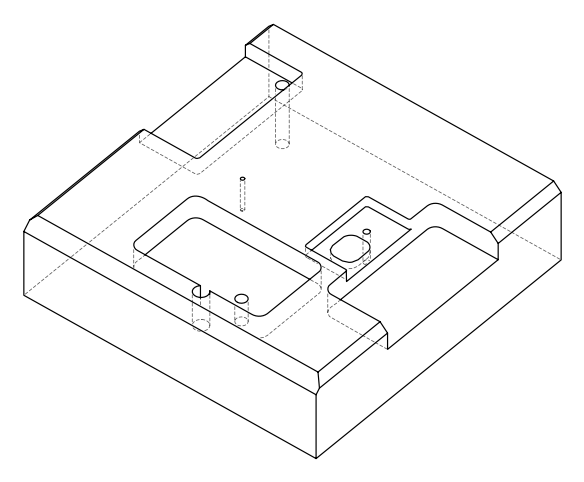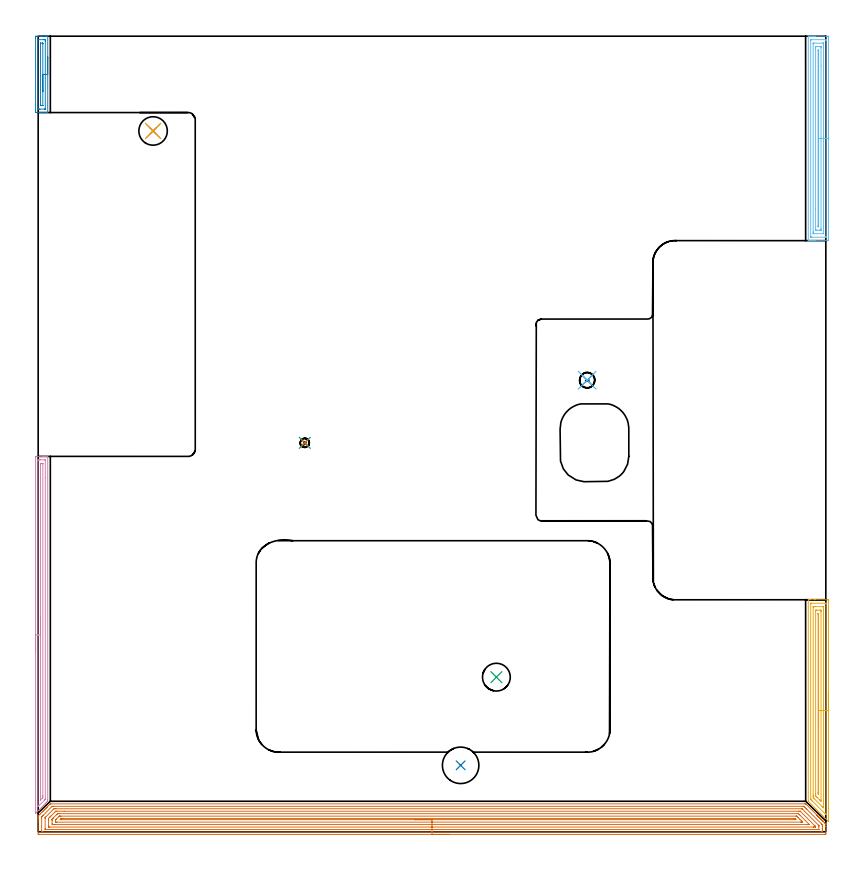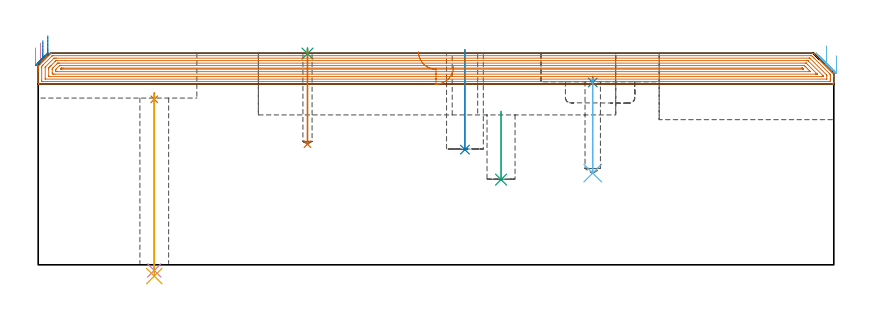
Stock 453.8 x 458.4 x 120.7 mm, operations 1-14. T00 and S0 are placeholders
(PLAN: 19 operations, 12 tool changes, 504.2 min)
(1 SPOT_DRILL | STEP1HOLE | NXT0321_9005460120000 | 0.04 min | 2810 mm3)
(2 SPOT_DRILL_1 | STEP1POCKET | NXT0321_9005460120000 | 0.03 min | 1722 mm3)
(3 SPOT_DRILL_2 | STEP1POCKET_1 | NXT0321_9005460120000 | 0.03 min | 73 mm3)
(4 DRILL_THROUGH_HOLE_INTO_CENTER | STEP1HOLE | NXT0301_065 | 0.41 min | 6511 mm3)
(5 DRILL_TO_ENLARGE_THROUGH_HOLE | STEP1HOLE | UGT0301_288 | 0.42 min | 16076 mm3)
(6 DRILL_BLIND_HOLE_INTO_CENTER | STEP1POCKET | UGT0301_204 | 0.22 min | 3050 mm3)
(7 DRILL_BLIND_HOLE_INTO_CENTER_1 | STEP1POCKET_1 | UGT0301_448 | 0.22 min | 1103 mm3)
(8 INDEXABLE_INSERT_DRILL_BLIND_HOLE_FROM_SOLID | STEP1POCKET_2 | NXT0302_013 | 0.23 min | 18936 mm3)
(9 INDEXABLE_INSERT_DRILL_BLIND_HOLE_FROM_SOLID_1 | STEP1POCKET_3 | NXT0302_003 | 0.16 min | 14423 mm3)
(10 AREA_MILL | FG_CHAMFER_SURFACE | UGT0205_001 | 5.05 min | 5256 mm3)
(11 AREA_MILL_1 | FG_CHAMFER_SURFACE_1 | UGT0205_001 | 5.05 min | 9348 mm3)
(12 AREA_MILL_2 | FG_CHAMFER_SURFACE_2 | UGT0205_001 | 4.89 min | 8358 mm3)
(13 AREA_MILL_3 | FG_CHAMFER_SURFACE_3 | UGT0205_001 | 25.34 min | 69218 mm3)
(14 AREA_MILL_4 | FG_CHAMFER_SURFACE_4 | UGT0205_001 | 1.24 min | 1178 mm3)
(15 MILL_OPEN_POCKET | POCKET_OPEN | NXT0201_008 | Follow Part, ap 1.5, ae 75% | 243.62 min | 459852 mm3)
(16 MILL_RECTANGULAR_POCKET | POCKET_RECTANGULAR_STRAIGHT | UGT0201_094 | Follow Part, ap 5, ae 75% | 26.65 min | 860700 mm3)
(17 MILL_RECTANGULAR_POCKET_1 | POCKET_RECTANGULAR_STRAIGHT_1 | NXT0201_007 | Follow Part, ap 6.25, ae 75% | 0.81 min | 19226 mm3)
(18 MILL_SLOT | SLOT_PARTIAL_RECTANGULAR | UGT0201_094 | Follow Part, ap 5, ae 75% | 26.92 min | 443702 mm3)
(19 MILL_SLOT_1 | SLOT_PARTIAL_RECTANGULAR_1 | NXT0201_009 | Follow Part, ap 2, ae 75% | 162.91 min | 453053 mm3)
(TOOL NXT0321_9005460120000 | NC Spot Drill, 142deg, 12mm, Carbide, Uncoated | D12 PA142 FL30 Z2)
(TOOL NXT0301_065 | Carbide Drill 9.4mm [860.1-0940-075A1-MM 2214] | D9.4 PA140 FL98 Z2)
(TOOL UGT0301_288 | Twist Drill 16.4 mm | D16.4 PA118 FL125 Z2)
(TOOL UGT0301_204 | Twist Drill 8.8 mm | D8.8 PA118 FL80 Z2)
(TOOL UGT0301_448 | Carbide Drill 5.3 mm | D5.3 PA118 FL52 Z2)
(TOOL NXT0302_013 | Index. Insert Drill 21mm [880-D2100L25-05] | D21 PA176 FL105 Z2)
(TOOL NXT0302_003 | Index. Insert Drill 16mm [880-D1600L20-05] | D16 PA176 FL80 Z2)
(TOOL UGT0205_001 | Chamfer Mill 20 x 3 x 45 deg. | D20 FL50 Z2)
(TOOL NXT0201_008 | ENDMILL 6mm [2P460-0600-NA 1630] | D6 FL26 Z6)
(TOOL UGT0201_094 | End mill 20 mm | D20 FL38 Z4)
(TOOL NXT0201_007 | ENDMILL 25mm [R216.25-25050GCK54P 1620] | D25 R3 FL54 Z5)
(TOOL NXT0201_009 | ENDMILL 8mm [2P460-0800-NA 1630] | D8 FL26 Z6)
(OP 1 SPOT_DRILL)
G17 G21 G94 G90
T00 M6
G54
G17 G0 G90 X66.2 Y403.8 S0 M3
G43 Z130.7 H0
G94 G81 G98 Z94.394 F250. R98.1
G80
M5
M2
(OP 2 SPOT_DRILL_1)
G17 G21 G94 G90
T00 M6
G54
G17 G0 G90 X316.3 Y260.2 S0 M3
G43 Z130.7 H0
G94 G81 G98 Z104.021 F250. R107.4
G80
M5
M2
(OP 3 SPOT_DRILL_2)
G17 G21 G94 G90
T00 M6
G54
G17 G0 G90 X153.6 Y224.1 S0 M3
G43 Z130.7 H0
G94 G81 G98 Z120.472 F250. R123.7
G80
M5
M2
(OP 4 DRILL_THROUGH_HOLE_INTO_CENTER)
G17 G21 G94 G90
T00 M6
G54
G17 G0 G90 X66.2 Y403.8 S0 M3
G43 Z130.7 H1
G94 G73 G98 Z-3.211 F250. Q8.937 R97.1
G80
M5
M2
(OP 5 DRILL_TO_ENLARGE_THROUGH_HOLE)
G17 G21 G94 G90
T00 M6
G54
G17 G0 G90 X66.2 Y403.8 S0 M3
G43 Z130.7 H0
G94 G73 G98 Z-6.427 F250. Q14.504 R97.1
G80
M5
M2
(OP 6 DRILL_BLIND_HOLE_INTO_CENTER)
G17 G21 G94 G90
T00 M6
G54
G17 G0 G90 X316.3 Y260.2 S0 M3
G43 Z130.7 H0
G94 G81 G98 Z52.3 F250. R106.4
G80
M5
M2
(OP 7 DRILL_BLIND_HOLE_INTO_CENTER_1)
G17 G21 G94 G90
T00 M6
G54
G17 G0 G90 X153.6 Y224.1 S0 M3
G43 Z130.7 H0
G94 G81 G98 Z68.8 F250. R122.7
G80
M5
M2
(OP 8 INDEXABLE_INSERT_DRILL_BLIND_HOLE_FROM_SOLID)
G17 G21 G94 G90
T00 M6
G54
G17 G0 G90 X243.4 Y38.3 S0 M3
G43 Z130.7 H1
G94 G81 G98 Z65.7 F250. R122.7
G80
M5
M2
(OP 9 INDEXABLE_INSERT_DRILL_BLIND_HOLE_FROM_SOLID_1)
G17 G21 G94 G90
T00 M6
G54
G17 G0 G90 X264. Y89.1 S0 M3
G43 Z130.7 H1
G94 G81 G98 Z48.6 F250. R87.5
G80
M5
M2
(OP 10 AREA_MILL)
G17 G21 G94 G90
T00 M6
G54
G17 G0 G90 X-1.5 Y103.45 S1061 M3
G43 Z130.7 H0
Z123.7
G94 G1 Y103.488 Z122.828 F250.
Y103.602 Z121.964
Y103.791 Z121.112
Y104.053 Z120.28
Y104.387 Z119.474
Y104.79 Z118.7
Y105.258 Z117.964
Y105.79 Z117.272
Y106.379 Z116.629
Y107.022 Z116.04
Y107.714 Z115.509
Y108.45 Z115.04
Y109.224 Z114.637
Y110.03 Z114.303
Y110.862 Z114.041
Y111.714 Z113.852
Y112.578 Z113.738
Y113.45 Z113.7
X-1.499 Y215.688 Z113.701
X-1.496 Y216.113 Z113.702
X-1.492 Y216.29 Z113.705
X-1.078 Y216.3 Z114.119
X2.44 Z117.634
X2.993 Z118.19
X3.319 Z118.515
X3.873 Z119.069
X4.198 Z119.393
X5.188 Z120.387
X5.494 Y216.29 Z120.693
X5.5 Y216.134 Z120.7
Y18.355
X5.495 Y17.595 Z120.69
X5.363 Y17.462 Z120.561
X5.226 Y17.325 Z120.424
X5.078 Y17.175 Z120.273
X4.917 Y17.016 Z120.115
X4.801 Y16.9 Z119.999
X4.638 Y16.735 Z119.833
X4.47 Y16.569 Z119.668
X4.198 Y16.297 Z119.396
X4.025 Y16.123 Z119.221
X3.463 Y15.562 Z118.662
X3.132 Y15.23 Z118.328
X2.526 Y14.626 Z117.726
X1.853 Y13.953 Z117.052
X0.452 Y12.551 Z115.651
X-0.588 Y11.512 Z114.611
X-0.785 Y11.314 Z114.413
X-0.887 Y11.212 Z114.311
X-1.335 Y10.765 Z113.865
X-1.493 Y10.619 Z113.706
X-1.5 Y10.783 Z113.7
Y113.45
X-0.086 Z115.114
X-0.085 Y213.787 Z115.115
X-0.084 Y213.902 Z115.116
X-0.079 Y214.282 Z115.121
X0.295 Y214.295 Z115.495
X0.681 Y214.298 Z115.881
X1.169 Y214.3 Z116.369
X4.002 Y214.299 Z119.202
X4.032 Y214.297 Z119.232
X4.063 Y214.291 Z119.263
X4.079 Y214.286 Z119.279
X4.08 Y214.263 Z119.28
X4.085 Y214.018 Z119.285
X4.086 Y204.083 Z119.286
X4.085 Y19.248 Z119.285
X4.081 Y18.859 Z119.281
X4.079 Y18.666 Z119.279
X4.069 Y18.63 Z119.269
X4.047 Y18.604 Z119.247
X4.002 Y18.555 Z119.202
X3.805 Y18.355 Z119.005
X0.099 Y14.649 Z115.299
X0.015 Y14.567 Z115.215
X-0.067 Y14.491 Z115.133
X-0.078 Y14.482 Z115.122
X-0.08 Y14.531 Z115.12
X-0.084 Y14.668 Z115.116
X-0.085 Y14.783 Z115.115
X-0.086 Y15.307 Z115.114
Y113.45
X1.328 Z116.528
X1.329 Y211.459 Z116.529
X1.331 Y212.117 Z116.531
X1.333 Y212.234 Z116.533
X1.335 Y212.284 Z116.535
X1.387 Y212.292 Z116.587
X1.56 Y212.296 Z116.76
X2.26 Y212.299 Z117.46
X2.44 Y212.297 Z117.64
X2.62 Y212.292 Z117.82
X2.665 Y212.29 Z117.865
X2.667 Y212.257 Z117.867
X2.67 Y212.195 Z117.87
X2.671 Y212.117 Z117.871
Y211.881
Y20.799
X2.67 Y20.141 Z117.87
X2.668 Y19.909 Z117.868
X2.664 Y19.676 Z117.864
X2.44 Y19.442 Z117.64
X2.345 Y19.345 Z117.545
X1.355 Y18.355 Z116.555
X1.344 Y18.349 Z116.544
X1.335 Y18.347 Z116.535
X1.333 Y18.355 Z116.533
X1.331 Y18.374 Z116.531
X1.329 Y18.59 Z116.529
X1.328 Y113.45 Z116.528
Y114.322 Z116.567
Y115.186 Z116.68
Y116.038 Z116.869
Y116.87 Z117.132
Y117.676 Z117.465
Y118.45 Z117.868
Y119.186 Z118.337
Y119.878 Z118.868
Y120.521 Z119.457
Y121.11 Z120.101
Y121.642 Z120.793
Y122.11 Z121.528
Y122.513 Z122.302
Y122.847 Z123.108
Y123.109 Z123.94
Y123.298 Z124.792
Y123.412 Z125.657
Y123.45 Z126.528
G0 Z130.7
M5
M2
(OP 11 AREA_MILL_1)
G17 G21 G94 G90
T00 M6
G54
G17 G0 G90 X455.3 Y79.85 S1061 M3
G43 Z130.7 H0
Z119.1
G94 G1 Y79.812 Z118.228 F250.
Y79.698 Z117.364
Y79.509 Z116.512
Y79.247 Z115.68
Y78.913 Z114.874
Y78.51 Z114.1
Y78.041 Z113.364
Y77.51 Z112.672
Y76.921 Z112.029
Y76.278 Z111.44
Y75.586 Z110.908
Y74.85 Z110.44
Y74.076 Z110.037
Y73.27 Z109.703
Y72.438 Z109.441
Y71.586 Z109.252
Y70.722 Z109.138
Y69.85 Z109.1
Y6.534
X455.299 Y6.14 Z109.101
X455.298 Y6.115
X455.292 Y6.019 Z109.106
X455.249 Y6.057 Z109.149
X455.16 Y6.14 Z109.238
X443.895 Y17.405 Z120.505
X443.716 Y17.588 Z120.678
X443.704 Y17.605 Z120.689
X443.7 Y17.723 Z120.7
Y133.56
X443.703 Y133.69 Z120.688
X443.715 Y133.692 Z120.676
X444.01 Y133.7 Z120.389
X444.521 Z119.878
X445.078 Z119.317
X447.125 Z117.272
X447.731 Z116.663
X454.807 Z109.59
X455.113 Y133.697 Z109.284
X455.292 Y133.69 Z109.105
X455.299 Y133.509 Z109.099
X455.3 Y133.114 Z109.1
Y69.85
X453.886 Z110.514
Y10.15
X453.884 Y9.972 Z110.516
X453.881 Y9.886 Z110.519
X453.88 Y9.882 Z110.52
X453.867 Y9.889 Z110.533
X453.84 Y9.912 Z110.56
X453.779 Y9.971 Z110.621
X453.6 Y10.15 Z110.8
X445.962 Y17.788 Z118.438
X445.583 Y18.169 Z118.817
X445.197 Y18.565 Z119.203
X445.121 Y18.655 Z119.279
X445.118 Y18.704 Z119.282
X445.116 Y18.81 Z119.284
X445.114 Y19.024 Z119.286
Y131.332
X445.116 Y131.546 Z119.284
X445.118 Y131.652 Z119.282
X445.121 Y131.674 Z119.279
X445.131 Y131.69 Z119.269
X445.232 Y131.693 Z119.168
X445.598 Y131.699 Z118.802
X453.558 Z110.842
X453.77 Y131.694 Z110.63
X453.857 Y131.69 Z110.543
X453.879 Y131.68 Z110.521
X453.882 Y131.642 Z110.518
X453.884 Y131.551 Z110.516
X453.886 Y131.369 Z110.514
Y69.85
X452.472 Z111.928
X452.471 Y14.285 Z111.929
X452.468 Y13.964 Z111.932
X452.465 Y13.767 Z111.935
X452.342 Y13.869 Z112.058
X452.153 Y14.052 Z112.247
X451.594 Y14.605 Z112.806
X447.139 Y19.06 Z117.261
X446.847 Y19.357 Z117.553
X446.555 Y19.656 Z117.845
X446.536 Y19.951 Z117.864
X446.531 Y20.269 Z117.869
X446.529 Y20.842 Z117.871
Y21.163
Y129.55
X446.53 Y129.63 Z117.87
X446.532 Y129.669 Z117.868
X446.534 Y129.683 Z117.866
X446.551 Y129.69 Z117.849
X446.7 Y129.698 Z117.7
X446.847 Y129.699 Z117.553
X447.582 Y129.7 Z116.818
X452.153 Y129.699 Z112.247
X452.302 Y129.697 Z112.098
X452.401 Y129.692 Z111.999
X452.465 Y129.686 Z111.935
X452.467 Y129.656 Z111.933
X452.469 Y129.55 Z111.931
X452.471 Y129.23 Z111.929
X452.472 Y69.85 Z111.928
X451.057 Z113.343
Y18.383
X451.051 Y17.61 Z113.349
X450.979 Y17.678 Z113.421
X450.813 Y17.839 Z113.587
X450.479 Y18.169 Z113.921
X450.384 Y18.264 Z114.016
X448.697 Y19.951 Z115.703
X448.616 Y20.033 Z115.784
X448.213 Y20.438 Z116.187
X448.012 Y20.644 Z116.388
X447.964 Y20.697 Z116.436
X447.949 Y20.721 Z116.451
X447.947 Y20.746 Z116.453
X447.945 Y20.842 Z116.455
X447.943 Y21.52 Z116.457
Y21.733
Y126.877
X447.947 Y127.55 Z116.453
X447.95 Y127.65 Z116.45
X447.957 Y127.69 Z116.443
X448.003 Y127.692 Z116.397
X448.207 Y127.696 Z116.193
X448.616 Y127.7 Z115.784
X448.683 Z115.717
X450.452 Z113.948
X450.814 Y127.698 Z113.586
X450.994 Y127.695 Z113.406
X451.038 Y127.69 Z113.362
X451.051 Y127.687 Z113.349
X451.053 Y127.673 Z113.347
X451.055 Y127.614 Z113.345
X451.057 Y127.09 Z113.343
Y126.877
Y69.85
X449.643 Z114.757
Y22.481
X449.639 Y21.733 Z114.761
X449.637 Y21.596 Z114.763
X449.628 Y21.482 Z114.772
X449.5 Y21.606 Z114.9
X449.372 Y21.733 Z115.028
X449.364 Y21.871 Z115.036
X449.358 Y22.625 Z115.042
X449.357 Y22.768 Z115.043
Y125.239
X449.358 Y125.383 Z115.042
X449.364 Y125.671 Z115.036
X449.366 Y125.692 Z115.034
X449.37 Y125.695 Z115.03
X449.387 Y125.698 Z115.013
X449.425 Y125.699 Z114.975
X449.5 Y125.698 Z114.9
X449.586 Y125.694 Z114.814
X449.632 Y125.69 Z114.768
X449.636 Y125.527 Z114.764
X449.641 Y125.239 Z114.759
X449.643 Y125.095 Z114.757
Y124.951
Y69.85
Y68.978 Z114.795
Y68.113 Z114.909
Y67.262 Z115.098
Y66.43 Z115.36
Y65.624 Z115.694
Y64.85 Z116.097
Y64.114 Z116.565
Y63.422 Z117.096
Y62.779 Z117.686
Y62.189 Z118.329
Y61.658 Z119.021
Y61.19 Z119.757
Y60.787 Z120.531
Y60.453 Z121.337
Y60.191 Z122.169
Y60.002 Z123.02
Y59.888 Z123.885
Y59.85 Z124.757
G0 Z130.7
M5
M2
(OP 12 AREA_MILL_2)
G17 G21 G94 G90
T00 M6
G54
G17 G0 G90 X455.3 Y409.5 S1061 M3
G43 Z130.7 H0
Z119.1
G94 G1 Y409.462 Z118.228 F250.
Y409.348 Z117.364
Y409.159 Z116.512
Y408.897 Z115.68
Y408.563 Z114.874
Y408.16 Z114.1
Y407.692 Z113.364
Y407.16 Z112.672
Y406.571 Z112.029
Y405.928 Z111.44
Y405.236 Z110.909
Y404.5 Z110.44
Y403.726 Z110.037
Y402.92 Z109.703
Y402.088 Z109.441
Y401.237 Z109.252
Y400.372 Z109.138
Y399.5 Z109.1
Y341.177
X455.295 Y340.779 Z109.102
X455.291 Y340.61 Z109.106
X455.118 Y340.6 Z109.279
X447.731 Z116.663
X447.109 Z117.289
X446.847 Z117.55
X446.224 Z118.173
X445.962 Z118.434
X445.438 Z118.961
X444.717 Z119.682
X443.992 Z120.407
X443.714 Y340.607 Z120.677
X443.703 Y340.609 Z120.688
X443.7 Y340.732 Z120.7
Y458.268
X443.703 Y458.392 Z120.688
X443.715 Y458.4 Z120.676
X443.992 Z120.407
X444.717 Z119.682
X445.438 Z118.961
X445.962 Z118.434
X446.224 Z118.173
X446.847 Z117.55
X447.109 Z117.289
X447.731 Z116.663
X454.234 Z110.163
X454.807 Y458.396 Z109.59
X455.291 Y458.392 Z109.106
X455.294 Y458.314 Z109.103
X455.299 Y457.823 Z109.101
X455.3 Y457.326 Z109.1
Y399.5
X453.886 Z110.514
Y342.958
X453.883 Y342.745 Z110.517
X453.881 Y342.639 Z110.519
X453.88 Y342.619 Z110.52
X453.849 Y342.61 Z110.551
X453.749 Y342.607 Z110.651
X453.392 Y342.601 Z111.008
X445.433 Z118.967
X445.228 Y342.605 Z119.172
X445.148 Y342.61 Z119.252
X445.121 Y342.613 Z119.279
X445.119 Y342.65 Z119.281
X445.116 Y342.74 Z119.284
X445.114 Y342.921 Z119.286
Y342.958
Y456.042
X445.116 Y456.255 Z119.284
X445.119 Y456.361 Z119.281
X445.12 Y456.381 Z119.28
X445.151 Y456.39 Z119.249
X445.251 Y456.393 Z119.149
X445.608 Y456.399 Z118.792
X453.567 Z110.833
X453.772 Y456.395 Z110.628
X453.852 Y456.39 Z110.548
X453.879 Y456.387 Z110.521
X453.881 Y456.35 Z110.519
X453.884 Y456.26 Z110.516
X453.886 Y456.079 Z110.514
Y456.042
Y399.5
X452.472 Z111.928
X452.471 Y344.739 Z111.929
X452.469 Y344.659 Z111.931
X452.466 Y344.621 Z111.934
X452.463 Y344.61 Z111.937
X452.429 Y344.607 Z111.971
X452.29 Y344.601 Z112.11
X446.847 Y344.6 Z117.553
X446.709 Y344.601 Z117.691
X446.617 Y344.605 Z117.783
X446.545 Y344.61 Z117.855
X446.535 Y344.62 Z117.865
X446.533 Y344.633 Z117.867
X446.53 Y344.739 Z117.87
X446.529 Y345.059 Z117.871
X446.528 Y345.629 Z117.872
X446.529 Y454.261 Z117.871
X446.531 Y454.341 Z117.869
X446.534 Y454.379 Z117.866
X446.536 Y454.39 Z117.864
X446.571 Y454.393 Z117.829
X446.709 Y454.399 Z117.691
X452.153 Y454.4 Z112.247
X452.291 Y454.399 Z112.109
X452.383 Y454.396 Z112.017
X452.455 Y454.39 Z111.945
X452.465 Y454.38 Z111.935
X452.467 Y454.367 Z111.933
X452.47 Y454.261 Z111.93
X452.471 Y453.941 Z111.929
Y453.371
X452.472 Y399.5 Z111.928
X451.057 Z113.343
Y347.41
X451.055 Y346.735 Z113.345
X451.052 Y346.637 Z113.348
X451.051 Y346.615 Z113.349
X451.037 Y346.61 Z113.363
X450.988 Y346.606 Z113.412
X450.787 Y346.602 Z113.613
X450.384 Y346.6 Z114.016
X450.305 Z114.095
X448.616 Z115.784
X448.535 Z115.865
X448.187 Y346.606 Z116.213
X448.014 Y346.61 Z116.386
X447.949 Y346.624 Z116.451
X447.948 Y346.678 Z116.452
X447.944 Y347.196 Z116.456
X447.943 Y358.771 Z116.457
Y451.59
X447.945 Y452.265 Z116.455
X447.948 Y452.363 Z116.452
X447.949 Y452.385 Z116.451
X447.963 Y452.39 Z116.437
X448.012 Y452.394 Z116.388
X448.213 Y452.398 Z116.187
X448.616 Y452.4 Z115.784
X448.695 Z115.705
X450.384 Z114.016
X450.465 Z113.935
X450.813 Y452.394 Z113.587
X450.986 Y452.39 Z113.414
X451.051 Y452.376 Z113.349
X451.052 Y452.322 Z113.348
X451.056 Y451.804 Z113.344
X451.057 Y441.273 Z113.343
Y399.5
X449.643 Z114.757
Y349.047
X449.641 Y348.903 Z114.759
X449.636 Y348.624 Z114.764
X449.5 Y348.61 Z114.9
X449.416 Y348.608 Z114.984
X449.371 Y348.609 Z115.029
X449.364 Y348.759 Z115.036
X449.359 Y349.047 Z115.041
X449.357 Y349.191 Z115.043
Y449.953
X449.359 Y450.097 Z115.041
X449.364 Y450.376 Z115.036
X449.5 Y450.39 Z114.9
X449.584 Y450.393 Z114.816
X449.629 Y450.391 Z114.771
X449.636 Y450.241 Z114.764
X449.641 Y449.953 Z114.759
X449.643 Y449.809 Z114.757
Y399.5
Y398.628 Z114.795
Y397.764 Z114.909
Y396.912 Z115.098
Y396.08 Z115.36
Y395.274 Z115.694
Y394.5 Z116.097
Y393.764 Z116.565
Y393.072 Z117.096
Y392.429 Z117.686
Y391.84 Z118.329
Y391.309 Z119.021
Y390.84 Z119.757
Y390.437 Z120.531
Y390.103 Z121.337
Y389.841 Z122.169
Y389.652 Z123.02
Y389.538 Z123.885
Y389.5 Z124.757
G0 Z130.7
M5
M2
(OP 13 AREA_MILL_3)
G17 G21 G94 G90
T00 M6
G54
G17 G0 G90 X236.9 Y-1.5 S1061 M3
G43 Z130.7 H0
Z113.1
G94 G1 X236.862 Z112.228 F250.
X236.748 Z111.364
X236.559 Z110.512
X236.297 Z109.68
X235.963 Z108.874
X235.56 Z108.1
X235.092 Z107.364
X234.56 Z106.672
X233.971 Z106.029
X233.328 Z105.44
X232.636 Z104.909
X231.9 Z104.44
X231.126 Z104.037
X230.32 Z103.703
X229.488 Z103.441
X228.637 Z103.252
X227.772 Z103.138
X226.9 Z103.1
X0.632
X0.176 Y-1.495 Z103.103
X0.01 Y-1.492 Z103.106
X0. Y-1.322 Z103.276
Y5.979 Z110.574
Y7.377 Z111.973
Y7.74 Z112.335
Y8.468 Z113.067
Y9.101 Z113.7
X1.079 Y10.18 Z114.779
X1.867 Y10.968 Z115.566
X1.973 Y11.075 Z115.672
X2.311 Y11.411 Z116.011
X2.52 Y11.621 Z116.22
X2.748 Y11.849 Z116.447
X2.868 Y11.97 Z116.566
X3.041 Y12.142 Z116.74
X3.315 Y12.416 Z117.014
X3.48 Y12.582 Z117.177
X3.642 Y12.743 Z117.341
X3.762 Y12.863 Z117.461
X3.92 Y13.022 Z117.617
X4.075 Y13.177 Z117.774
X4.209 Y13.31 Z117.908
X4.36 Y13.463 Z118.058
X4.509 Y13.61 Z118.208
X4.656 Y13.758 Z118.355
X4.801 Y13.903 Z118.498
X4.942 Y14.043 Z118.641
X5.104 Y14.205 Z118.803
X5.241 Y14.343 Z118.939
X6.562 Y15.664 Z120.26
X6.892 Y15.992 Z120.589
X6.998 Y16.094 Z120.691
X7.339 Y16.1 Z120.7
X441.542
X442.195 Y16.094 Z120.691
X442.41 Y15.89 Z120.49
X442.436 Y15.864 Z120.464
X442.637 Y15.664 Z120.262
X446.067 Y12.235 Z116.832
X448.507 Y9.794 Z114.39
X448.61 Y9.69 Z114.29
X448.696 Y9.604 Z114.203
X448.801 Y9.501 Z114.097
X448.899 Y9.401 Z114.001
X448.995 Y9.306 Z113.905
X449.094 Y9.207 Z113.803
X449.188 Y9.112 Z113.712
X449.293 Y9.008 Z113.607
X449.388 Y8.914 Z113.51
X449.477 Y8.823 Z113.423
X449.591 Y8.71 Z113.309
X449.681 Y8.621 Z113.217
X449.766 Y8.534 Z113.133
X449.889 Y8.411 Z113.011
X449.975 Y8.327 Z112.923
X450.055 Y8.245 Z112.844
X450.187 Y8.113 Z112.713
X450.268 Y8.034 Z112.63
X450.344 Y7.956 Z112.555
X450.485 Y7.815 Z112.414
X450.562 Y7.74 Z112.336
X450.633 Y7.667 Z112.266
X450.783 Y7.517 Z112.116
X450.855 Y7.447 Z112.043
X450.922 Y7.378 Z111.977
X451.081 Y7.219 Z111.818
X451.148 Y7.153 Z111.75
X451.211 Y7.089 Z111.688
X451.379 Y6.921 Z111.52
X451.442 Y6.86 Z111.456
X451.5 Y6.8 Z111.399
X451.678 Y6.623 Z111.222
X451.735 Y6.566 Z111.163
X451.789 Y6.511 Z111.11
X451.976 Y6.325 Z110.924
X452.029 Y6.273 Z110.87
X452.078 Y6.222 Z110.821
X452.274 Y6.027 Z110.626
X452.322 Y5.979 Z110.576
X452.367 Y5.934 Z110.532
X452.572 Y5.729 Z110.328
X453.202 Y5.099 Z109.697
X453.294 Y5.006 Z109.606
X453.466 Y4.834 Z109.434
X453.643 Y4.659 Z109.256
X453.764 Y4.533 Z109.131
X453.795 Y4.494 Z109.091
X453.799 Y4.439 Z109.036
X453.8 Y4.412 Z109.01
Y2.975 Z107.571
Y-0.805 Z103.791
X453.797 Y-1.064 Z103.533
X453.79 Y-1.491 Z103.105
X453.606 Y-1.495 Z103.103
X453.168 Y-1.5 Z103.1
X226.9
Y-0.086 Z104.514
X2.321 Y-0.085 Z104.515
X2.046 Y-0.08 Z104.52
X2.018 Y-0.079 Z104.521
X2.01 Y-0.063 Z104.537
X2.004 Y-0.027 Z104.573
X2.002 Y0.008 Z104.608
X2. Y0.231 Z104.831
Y0.697 Z105.297
X2.001 Y7.74 Z112.34
X2.003 Y8.152 Z112.752
X2.01 Y8.621 Z113.221
X2.2 Y8.838 Z113.438
X2.421 Y9.068 Z113.668
X2.637 Y9.287 Z113.887
X2.85 Y9.501 Z114.101
X7.787 Y14.437 Z119.037
X7.963 Y14.61 Z119.21
X8.014 Y14.656 Z119.256
X8.04 Y14.678 Z119.278
X8.085 Y14.68 Z119.28
X8.283 Y14.683 Z119.283
X8.681 Y14.685 Z119.285
X8.78 Y14.686 Z119.286
X440.647 Y14.685 Z119.285
X440.748 Y14.684 Z119.284
X441.139 Y14.679 Z119.279
X441.542 Y14.299 Z118.899
X441.945 Y13.903 Z118.503
X442.436 Y13.414 Z118.014
X442.828 Y13.022 Z117.622
X451.379 Y4.471 Z109.071
X451.629 Y4.219 Z108.819
X451.71 Y4.134 Z108.734
X451.77 Y4.068 Z108.668
X451.79 Y4.011 Z108.611
X451.797 Y3.808 Z108.408
X451.799 Y3.338 Z107.938
X451.8 Y2.924 Z107.524
Y1.578 Z106.178
Y1.164 Z105.764
X451.796 Y0.697 Z105.297
X451.791 Y0.292 Z104.892
X451.768 Y-0.079 Z104.521
X451.379 Y-0.084 Z104.516
X451.28 Y-0.085 Z104.515
X226.9 Y-0.086 Z104.514
Y1.328 Z105.928
X4.209 Y1.329 Z105.929
X4.125 Y1.33 Z105.93
X4.058 Y1.333 Z105.933
X4.021 Y1.335 Z105.935
X4.01 Y1.372 Z105.972
X4.005 Y1.578 Z106.178
X4.001 Y1.783 Z106.383
Y7.74 Z112.34
X4.002 Y7.945 Z112.545
X4.01 Y8.152 Z112.752
X4.013 Y8.202 Z112.802
X4.03 Y8.223 Z112.823
X4.076 Y8.273 Z112.873
X4.209 Y8.41 Z113.01
X4.315 Y8.516 Z113.116
X8.752 Y12.952 Z117.552
X8.824 Y13.022 Z117.622
X9.075 Y13.264 Z117.864
X9.326 Y13.268 Z117.868
X9.575 Y13.27 Z117.87
X10.217 Y13.271 Z117.871
X439.753
X440.006 Y13.269 Z117.869
X440.078 Y13.267 Z117.867
X440.118 Y13.265 Z117.865
X440.139 Y13.25 Z117.85
X440.22 Y13.175 Z117.775
X440.377 Y13.022 Z117.622
X449.591 Y3.81 Z108.41
X449.708 Y3.69 Z108.29
X449.764 Y3.629 Z108.229
X449.789 Y3.6 Z108.2
X449.792 Y3.544 Z108.144
X449.797 Y3.338 Z107.938
X449.8 Y3.133 Z107.733
X449.798 Y1.374 Z105.974
X449.792 Y1.343 Z105.943
X449.788 Y1.335 Z105.935
X449.779 Y1.333 Z105.933
X449.717 Y1.33 Z105.93
X449.591 Y1.329 Z105.929
X226.9 Y1.328 Z105.928
Y2.743 Z107.343
X6.603
X6.147 Y2.745 Z107.345
X6.053 Y2.747 Z107.347
X6.017 Y2.749 Z107.349
X6.01 Y2.79 Z107.39
X6.007 Y2.899 Z107.499
X6. Y3.336 Z107.936
Y6.858 Z111.458
X6.001 Y7.737 Z112.337
X6.002 Y7.74 Z112.34
X6.44 Y8.186 Z112.786
X6.869 Y8.621 Z113.221
X6.892 Y8.644 Z113.244
X7.324 Y9.076 Z113.676
X9.575 Y11.327 Z115.927
X9.988 Y11.736 Z116.336
X10.06 Y11.804 Z116.404
X10.102 Y11.842 Z116.442
X10.168 Y11.85 Z116.45
X10.47 Y11.854 Z116.454
X10.76 Y11.856 Z116.456
X14.984 Y11.857 Z116.457
X438.254
X438.859 Y11.854 Z116.454
X439.059 Y11.851 Z116.451
X439.09 Y11.849 Z116.449
X439.116 Y11.827 Z116.427
X439.171 Y11.777 Z116.377
X439.277 Y11.674 Z116.274
X447.612 Y3.338 Z107.938
X447.709 Y3.238 Z107.838
X447.765 Y3.175 Z107.775
X447.79 Y3.144 Z107.744
X447.792 Y3.118 Z107.718
X447.793 Y2.899 Z107.499
X447.79 Y2.79 Z107.39
X447.779 Y2.749 Z107.349
X447.714 Y2.748 Z107.348
X447.511 Y2.745 Z107.345
X446.908 Y2.743 Z107.343
X446.618
X226.9
Y4.157 Z108.757
X9.575
X8.74 Y4.16 Z108.76
X8.681 Y4.163 Z108.763
X8.01 Y4.219 Z108.819
X8.001 Y4.888 Z109.488
X8. Y6.649 Z111.249
X8.002 Y6.86 Z111.46
X8.007 Y7.195 Z111.795
X8.01 Y7.277 Z111.877
X8.044 Y7.333 Z111.933
X8.12 Y7.413 Z112.013
X8.439 Y7.74 Z112.34
X8.559 Y7.861 Z112.461
X8.681 Y7.983 Z112.583
X10.47 Y9.772 Z114.372
X10.778 Y10.078 Z114.678
X11.087 Y10.381 Z114.981
X11.141 Y10.431 Z115.031
X11.239 Y10.438 Z115.038
X11.303 Y10.442 Z115.042
X11.364
X12.196 Y10.443 Z115.043
X437.902 Y10.442 Z115.042
X437.964 Y10.441 Z115.041
X438.026 Y10.437 Z115.037
X438.057 Y10.433 Z115.033
X438.077 Y10.417 Z115.017
X438.117 Y10.381 Z114.981
X438.859 Y9.643 Z114.243
X444.225 Y4.276 Z108.876
X444.278 Y4.219 Z108.819
X444.323 Y4.167 Z108.767
X444.282 Y4.163 Z108.763
X444.225 Y4.16 Z108.76
X443.393 Y4.157 Z108.757
X443.33
X226.9
Y5.571 Z110.171
X10.884 Y5.572 Z110.172
X10.47 Y5.573 Z110.173
X10.056 Y5.577 Z110.177
X10.01 Y5.578 Z110.178
X10.007 Y5.62 Z110.22
X10.003 Y5.702 Z110.302
X10.001 Y5.825 Z110.425
Y5.979 Z110.579
X10.005 Y6.437 Z111.037
X10.017 Y6.86 Z111.46
X10.239 Y7.087 Z111.687
X10.47 Y7.322 Z111.922
X12.012 Y8.863 Z113.463
X12.096 Y8.944 Z113.544
X12.166 Y9.007 Z113.607
X12.185 Y9.022 Z113.622
X12.207 Y9.024 Z113.624
X12.258 Y9.027 Z113.627
X12.738 Y9.029 Z113.629
X13.153
X436.656 Y9.028 Z113.628
X436.863 Y9.027 Z113.627
X436.966 Y9.024 Z113.624
X437.013 Y9.022 Z113.622
X437.07 Y8.974 Z113.574
X437.429 Y8.621 Z113.221
X437.964 Y8.088 Z112.688
X438.859 Y7.194 Z111.794
X439.753 Y6.299 Z110.899
X440.071 Y5.979 Z110.579
X440.377 Y5.666 Z110.266
X440.454 Y5.586 Z110.186
X440.415 Y5.578 Z110.178
X440.306 Y5.575 Z110.175
X440.166 Y5.572 Z110.172
X439.753 Y5.571 Z110.171
X439.273
X226.9
Y6.985 Z111.585
X13.153 Y6.986 Z111.586
X13.024 Y6.987 Z111.587
X12.626 Y6.992 Z111.592
X12.808 Y7.199 Z111.799
X13.048 Y7.445 Z112.045
X13.153 Y7.55 Z112.15
X13.219 Y7.608 Z112.208
X13.285 Y7.61 Z112.21
X14.175 Y7.615 Z112.215
X435.409 Y7.614 Z112.214
X435.728 Y7.613 Z112.213
X435.888 Y7.61 Z112.21
X435.964 Y7.608 Z112.208
X436.011 Y7.58 Z112.18
X436.176 Y7.422 Z112.022
X436.528 Y7.063 Z111.663
X436.586 Y6.992 Z111.592
X436.048 Y6.985 Z111.585
X226.9
X226.028 Z111.623
X225.164 Z111.737
X224.312 Z111.926
X223.48 Z112.188
X222.674 Z112.522
X221.9 Z112.925
X221.164 Z113.394
X220.472 Z113.925
X219.829 Z114.514
X219.24 Z115.157
X218.708 Z115.85
X218.24 Z116.585
X217.837 Z117.359
X217.503 Z118.165
X217.241 Z118.997
X217.052 Z119.849
X216.938 Z120.714
X216.9 Z121.585
G0 Z130.7
M5
M2
(OP 14 AREA_MILL_4)
G17 G21 G94 G90
T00 M6
G54
G17 G0 G90 X5.5 Y446.4 S1061 M3
G43 Z130.7 H0
G94 G1 Y446.362 Z129.828 F250.
Y446.248 Z128.963
Y446.059 Z128.112
Y445.797 Z127.28
Y445.463 Z126.474
Y445.06 Z125.7
Y444.592 Z124.964
Y444.06 Z124.272
Y443.471 Z123.629
Y442.828 Z123.039
Y442.136 Z122.508
Y441.4 Z122.04
Y440.626 Z121.637
Y439.82 Z121.303
Y438.988 Z121.041
Y438.137 Z120.852
Y437.272 Z120.738
Y436.4 Z120.7
Y414.551
X5.494 Y414.41 Z120.693
X5.215 Y414.4 Z120.414
X4.792 Z119.992
X4.198 Z119.393
X2.143 Z117.34
X1.56 Z116.755
X0.972 Z116.168
X-1.078 Y414.401 Z114.119
X-1.302 Y414.404 Z113.895
X-1.491 Y414.41 Z113.705
X-1.495 Y414.573 Z113.703
X-1.499 Y414.997 Z113.701
X-1.5 Y415.425 Z113.7
Y457.34
X-1.499 Y457.804 Z113.701
X-1.495 Y458.227 Z113.703
X-1.491 Y458.39 Z113.705
X-1.078 Y458.4 Z114.119
X1.56 Z116.755
X2.143 Z117.34
X2.44 Z117.636
X4.198 Z119.393
X4.792 Z119.992
X5.078 Z120.277
X5.216 Y458.399 Z120.415
X5.494 Y458.39 Z120.693
X5.5 Y458.249 Z120.7
Y436.4
X4.086 Z119.286
X4.085 Y416.489 Z119.285
X4.084 Y416.44 Z119.284
X4.082 Y416.417 Z119.282
X4.08 Y416.413 Z119.28
X4.068 Y416.41 Z119.268
X3.692 Y416.402 Z118.892
X1.056 Y416.4 Z116.256
X0.681 Y416.401 Z115.881
X0.173 Y416.404 Z115.373
X-0.004 Y416.41 Z115.196
X-0.079 Y416.434 Z115.121
X-0.084 Y416.664 Z115.116
X-0.085 Y416.78 Z115.115
X-0.086 Y417.558 Z115.114
X-0.085 Y456.311 Z115.115
X-0.084 Y456.36 Z115.116
X-0.082 Y456.383 Z115.118
X-0.08 Y456.388 Z115.12
X-0.068 Y456.39 Z115.132
X0.308 Y456.399 Z115.508
X2.944 Y456.4 Z118.144
X3.319 Y456.399 Z118.519
X3.827 Y456.396 Z119.027
X4.004 Y456.39 Z119.204
X4.079 Y456.366 Z119.279
X4.084 Y456.136 Z119.284
X4.085 Y456.02 Z119.285
X4.086 Y455.242 Z119.286
Y436.4
X2.671 Z117.871
Y418.564
X2.67 Y418.446 Z117.87
X2.667 Y418.418 Z117.867
X2.665 Y418.411 Z117.865
X2.654 Y418.408 Z117.854
X2.6 Y418.402 Z117.8
X1.56 Y418.401 Z116.76
X1.399 Y418.404 Z116.599
X1.354 Y418.408 Z116.554
X1.335 Y418.412 Z116.535
X1.333 Y418.424 Z116.533
X1.33 Y418.485 Z116.53
X1.329 Y418.564 Z116.529
Y418.799
Y454.236
X1.33 Y454.354 Z116.53
X1.332 Y454.382 Z116.532
X1.334 Y454.389 Z116.534
X1.346 Y454.392 Z116.546
X1.401 Y454.398 Z116.601
X2.44 Y454.399 Z117.64
X2.601 Y454.396 Z117.801
X2.646 Y454.392 Z117.846
X2.665 Y454.388 Z117.865
X2.667 Y454.376 Z117.867
X2.67 Y454.315 Z117.87
X2.671 Y454.236 Z117.871
Y454.001
Y436.4
Y435.528 Z117.91
Y434.664 Z118.023
Y433.812 Z118.212
Y432.98 Z118.475
Y432.174 Z118.808
Y431.4 Z119.211
Y430.664 Z119.68
Y429.972 Z120.211
Y429.329 Z120.8
Y428.74 Z121.444
Y428.209 Z122.136
Y427.74 Z122.871
Y427.337 Z123.645
Y427.003 Z124.451
Y426.741 Z125.283
Y426.552 Z126.135
Y426.438 Z127.
Y426.4 Z127.871
G0 Z130.7
M5
M2
